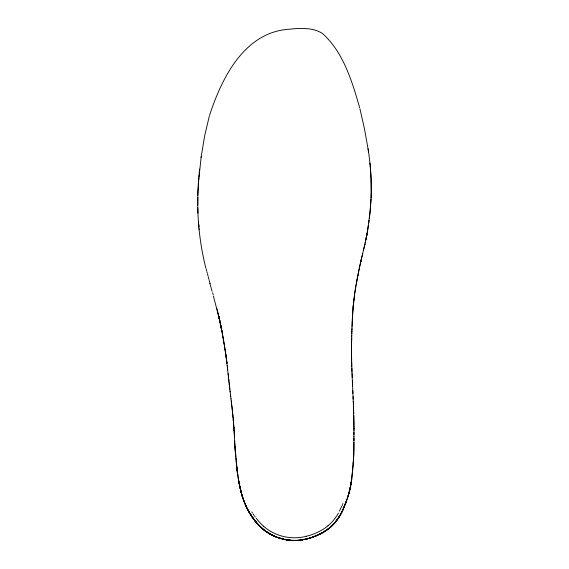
<?xml version="1.0" encoding="UTF-8"?>
<svg xmlns="http://www.w3.org/2000/svg" width="569" height="569" viewBox="0 0 569 569"><rect width="100%" height="100%" fill="white"/><g stroke="black" fill="none" stroke-linecap="round" stroke-linejoin="round"><path stroke-width="0.85" d="M351.535 350.447L351.535 349.437M353.932 439.353L353.783 454.325L352.88 467.953M353.954 428.613L353.954 426.017M353.932 444.972L353.932 442.39M353.932 440.719L353.939 437.995M353.954 429.495L353.954 427.646M353.954 428.464L353.954 430.377M351.535 349.508L351.557 345.76M353.932 439.069L353.939 436.373M353.939 436.622L353.954 430.1M353.932 445.598L353.882 450.705M353.939 434.766L353.946 432.141M351.542 348.626L351.564 345.362M351.557 345.916L351.578 344.195M371.23 191.682L371.073 179.306M351.571 344.828L351.578 343.74M351.578 343.889L351.606 342.019M351.606 342.133L351.649 339.743M351.621 341.329L351.635 340.532M197.806 197.159L197.763 205.117M371.216 192.706L371.073 197.827M351.628 340.753L351.678 338.185L351.663 338.953M351.656 339.224L351.72 336.435M197.841 195.516L197.792 207.6M351.72 336.599L351.749 335.511M353.847 452.419L353.868 451.566M197.841 195.572L197.891 193.787M351.734 335.81L351.798 333.662M197.863 194.776L197.92 192.927M351.791 333.875L351.827 332.737M351.82 332.908L351.884 330.895M351.848 331.94L351.976 328.064M351.912 329.977L351.941 329.06M353.818 453.273L353.306 462.704M197.912 193.183L198.147 187.621M197.941 192.393L198.112 188.417M351.976 328.142L352.04 326.314M352.04 326.4L352.076 325.397M352.069 325.568L352.111 324.486M352.104 324.735L352.175 323.071M370.746 203.965C371.962 185.551 370.967 167.009 368.043 148.793M352.154 323.583L352.211 322.239M352.19 322.673L352.247 321.407M352.232 321.769L352.296 320.482M371.024 198.908L369.935 213.14L367.794 229.158M352.275 320.866L352.624 314.586M352.318 319.963L352.367 319.06M198.14 187.749L198.19 186.824M352.389 318.64L352.439 317.722M198.19 186.888L198.439 182.741M352.46 317.267L352.51 316.371M198.282 185.238L198.382 183.652M352.545 315.88L352.737 312.815M352.659 314.038L352.929 310.162M198.432 182.855L201.177 156.71M198.489 182.066L198.602 180.48M352.773 312.281L353 309.28M370.675 204.996L370.22 210.381M353.242 463.557L353.349 462.128L351.564 480.307L349.75 490.151L351.35 481.865M198.666 179.683L198.787 178.097M352.965 309.657L353.321 305.589L353.036 308.782M198.858 177.279L199.065 174.932M353.1 308.014L353.242 306.392M353.264 306.165L353.932 299.692M352.808 468.692L351.521 480.634M199.114 174.342L199.456 170.828M353.299 305.773L353.377 304.906M353.342 305.29L354.245 297.103M370.149 211.113L369.914 213.325M199.641 169.071L199.584 169.654M369.836 214.065L369.58 216.27M353.89 300.048L354.359 296.243M369.494 217.002L369.309 218.475M351.663 479.525L350.547 486.566M348.705 494.063L348.463 494.888L350.504 486.794L351.699 479.205M354.316 296.563L354.473 295.389M369.082 220.253L368.662 223.297M354.43 295.695L354.587 294.529M354.544 294.827L354.707 293.668M201.092 157.321L204.719 135.578L209.292 116.232M354.665 293.953L354.828 292.815M350.973 484.283L351.478 480.912M354.786 293.085L354.949 291.954M351.244 482.597L351.4 481.488M368.378 225.317L367.339 232.024M354.914 292.217L355.753 286.84M355.042 291.349L355.895 285.987M367.375 231.811L367.211 232.792L367.766 229.364M366.358 237.358L366.28 237.742L367.225 232.678L366.151 238.34M355.867 286.143L356.038 285.14M356.016 285.275L356.187 284.294M367.083 233.553L366.77 235.296M356.166 284.415L356.635 281.819M356.372 283.262L357.453 277.551M356.799 280.951L356.642 281.755L357.873 275.432M366.664 235.851L366.806 235.089M357.631 276.641L357.979 274.912M357.78 275.88L358.506 272.323M358.114 274.215L358.285 273.39M350.668 485.962L349.387 491.58M358.456 272.558L358.676 271.463M358.619 271.733L358.854 270.602M358.79 270.908L359.032 269.742M366.28 237.742L366.514 236.612M358.961 270.083L359.217 268.881M359.139 269.258L359.48 267.608M359.395 268.013L359.658 266.783M359.58 267.153L359.836 265.965M359.764 266.292L359.964 265.36M365.127 243.077L365.938 239.329M365.732 240.282L366.244 237.899L365.867 239.641M359.949 265.431L360.326 263.71M350.376 487.405L347.446 498.167L347.709 497.349M360.092 264.756L360.703 261.989M365.312 242.216L364.494 245.908L364.878 244.201M360.362 263.547L360.49 262.942M360.632 262.337L361.493 258.554L360.789 261.619L361.137 260.09M364.893 244.144L364.231 247.017M350.234 488.06L348.676 494.169M360.689 262.06L361.08 260.332M361.294 259.407L361.493 258.554M364.544 245.666L363.94 248.248M361.457 258.689L362.033 256.242M361.692 257.693L362.297 255.118M362.247 255.339L362.503 254.258M362.46 254.435L362.709 253.397M364.117 247.508L363.371 250.652L363.79 248.902M363.563 249.834L362.673 253.532M348.939 493.238L349.167 492.405M209.506 115.464C221.86 77.633 244.57 31.843 289.571 29.197A146.774 146.774 0 0 1 294.692 28.727C302.616 28.18 310.894 28.194 318.341 31.302A25.89 25.89 0 0 1 322.843 33.777C343.541 52.64 352.104 81.509 359.672 107.726M348.591 494.468L345.703 503.152L342.31 511.133M347.972 496.531L348.221 495.706L346.251 501.673M342.645 510.421L346.756 500.229M341.962 511.844L346.628 500.606L346.336 501.417M345.888 502.655L346.044 502.221L345.269 504.283M345.98 502.413L345.426 503.892M345.134 504.632L345.447 503.828M344.494 506.225L344.821 505.428M342.709 504.298L343 503.601M343.832 507.804L344.167 507.015M342.118 505.685L342.417 504.988M343.135 509.376L343.484 508.586M342.979 509.71L340.518 514.582L342.111 511.531M342.773 510.151L339.572 516.218L335.646 521.823L339.295 516.673L342.495 510.749M341.727 512.306L341.336 513.074M338.448 518.003L340.931 513.828M340.006 515.486L340.433 514.739M340.098 515.322C335.881 522.897 329.38 529.078 321.741 533.146M339.124 516.951L339.572 516.218M339.295 516.673L335.141 522.427L330.731 526.93M338.662 517.676L337.702 519.099M336.692 520.486L332.815 524.967L328.235 528.971M336.628 520.585L335.141 522.427M334.522 523.146L335.084 522.498M333.946 523.786C324.529 533.665 311.072 539.305 297.573 540.45L298.945 540.344M332.147 525.621L330.888 526.787M330.297 527.307L331.578 526.161M330.24 527.356L328.91 528.445M322.495 532.726L328.96 528.402M327.573 529.462L328.285 528.928L327.019 529.86M326.848 529.981L319.351 534.383M323.192 532.321L324.607 531.467M323.036 532.413L319.558 534.277M320.226 533.942L320.987 533.551L310.048 538.082L299.678 540.273M318.853 534.625L319.458 534.334L317.125 535.422M316.698 535.607L311.549 537.591L312.893 537.129M315.347 536.176L316.969 535.493M314.749 536.418L315.546 536.098M314.536 536.503L307.011 538.935M313.149 537.029L313.953 536.731M312.068 537.421L308.754 538.466M309.899 538.125L310.724 537.869M308.199 538.623L309.052 538.381M307.338 538.85L301.243 540.073M303.782 539.654L304.557 539.504M303.562 539.697L304.529 539.504M301.613 540.024L302.587 539.867M299.472 540.294L302.054 539.953M300.631 540.159L295.261 540.543M283.597 539.277L291.655 540.465L300.332 540.194M295.802 540.536L294.038 540.543L298.625 540.372M296.876 540.493L297.473 540.458M295.994 540.529L296.691 540.5M296.52 540.507L297.238 540.472M295.119 540.543L285.033 539.59M294.251 540.55L291.655 540.465M292.935 540.522L293.654 540.543M290.496 540.379L292.267 540.493L287.366 540.002M291.385 540.443L292.224 540.493M289.073 540.23L289.614 540.294M288.739 540.194C279.251 538.978 270.033 535.159 262.7 528.971L266.804 532.065M289.365 540.266L286.52 539.867M287.231 539.981L285.816 539.739M285.24 539.632L278.205 537.719L270.972 534.561L273.867 535.984M285.666 539.711L277.316 537.399M283.127 539.17L275.894 536.851L277.53 537.477M280.09 538.331L280.937 538.587L279.244 538.068M274.898 536.439L276.506 537.093L273.305 535.728M274.286 536.169L264.464 530.386L259.834 526.346L255.531 521.609L261.071 527.527L259.464 525.976M272.679 535.429L273.547 535.842L271.882 535.038L272.523 535.351M271.74 534.967L268.71 533.281M270.581 534.355L269.301 533.63M270.318 534.206L265.14 530.891M268.042 532.869L265.823 531.389L267.245 532.356M264.421 530.358L265.602 531.233M265.005 530.799L257.302 523.679L262.145 528.494M263.013 529.227L263.788 529.86M262.337 528.658L260.374 526.866M261.015 527.477L261.605 528.011M257.985 524.44L251.406 515.941M256.953 523.295L257.444 523.843M257.394 523.786L252.031 516.887L247.551 509.298M255.581 521.659L256.142 522.342L255.019 520.969L256 522.178M255.687 521.794L253.297 518.693M255.076 521.033L249.094 512.164M253.731 519.284L254.172 519.874M253.411 518.857L253.938 519.568L252.899 518.139M254.777 516.41L255.303 517.136M250.054 513.793L249.307 512.527L253.575 519.077M251.619 516.275L252.444 517.491M252.586 517.698L253.077 518.387M254.258 515.67L253.091 513.942M250.922 515.194L250.452 514.447L251.441 516.005L250.666 514.796M251.221 515.663C245.502 506.887 241.917 496.879 239.812 486.659L241.377 493.174L240.737 490.713M251.832 511.929L252.451 512.939M248.24 510.613L246.846 507.897M248.489 511.083L247.216 508.643M247.415 509.042L247.821 509.831L247.024 508.252M246.889 507.989L243.233 499.198M247.259 508.729L245.744 505.535M246.633 507.456L245.353 504.646L245.936 505.948L245.531 505.037M245.886 505.848L246.256 506.652M245.652 505.322L245.068 503.963M245.068 503.97L243.525 500.016M244.001 501.296L244.521 502.64L243.866 500.94M243.745 500.62L242.088 495.67M241.939 495.158L241.661 494.184L243.02 498.572L241.42 493.337M242.693 497.583L241.896 495.023L242.159 495.891M242.415 496.716L242.529 497.078M212.073 291.25L209.776 283.006M209.861 282.665L210.075 283.433M209.221 280.368L209.648 281.897M209.015 279.599L208.176 276.527M212.628 292.63L213.261 294.934M213.432 296.179L218.468 315.532M207.557 274.222L207.97 275.759M241.284 492.846L239.172 483.529M207.358 273.454L206.952 271.911M206.753 271.143L206.163 268.831M216.896 308.668L217.088 309.408M240.915 491.424L240.282 488.785M217.273 310.141L218.247 314.052M217.458 310.873L217.657 311.67M359.921 108.715L364.445 128.686L368.093 149.106M218.034 313.17L218.219 313.932M205.843 268.091C200.9 248.283 198.133 227.92 197.792 207.507M218.105 313.462L222.052 332.019L221.924 331.307M240.765 490.812L238.354 478.963L239.912 487.128M218.667 315.809L218.396 314.678L218.745 316.158M218.517 315.176L219.748 320.575L219.542 319.622M218.809 316.435L218.994 317.232M219.086 317.63L218.916 316.89L219.698 320.34M219.179 318.028L219.314 318.619M218.923 316.897L219.748 320.575M219.712 320.418L219.89 321.215M219.748 320.553L219.904 321.279M239.727 486.253L239.997 487.526M220.061 322.011L220.587 324.508L220.075 322.068M220.367 323.448L221.981 331.606L220.445 323.789M239.634 485.819L238.959 482.405M220.8 325.518L221.135 327.225M221.384 328.462L221.519 329.174M221.313 328.128L221.49 329.031M221.839 330.845L222.571 334.857M239.037 482.811L238.639 480.634M222.173 332.652L222.337 333.562M222.5 334.465L222.699 335.568M222.557 334.757L223.119 337.915L222.828 336.279M222.956 336.99L223.83 342.012M238.731 481.146L236.853 468.465M223.204 338.413L223.468 339.899M223.304 338.996L224.072 343.463M238.511 479.909L238.034 477.014M223.93 342.623L224.314 344.928M224.086 343.527L224.435 345.66M224.385 345.34L224.556 346.393M224.535 346.251L224.677 347.154M224.677 347.133L224.826 348.064M224.734 347.51L225.516 352.602M224.911 348.612L225.104 349.878L225.004 349.231M225.025 349.352L225.36 351.585M368.207 149.839L368.428 151.304M237.92 476.289L237.301 472.007M368.584 152.364L368.477 151.646M225.381 351.699L225.58 353.079M225.48 352.375L225.801 354.579L225.644 353.513M237.565 473.856L237.686 474.71L237.209 471.296M226.185 357.368L225.722 354.025L227.244 365.924M225.9 355.326L225.957 355.689M237.444 473.003L234.89 444.979M226.113 356.827L226.412 359.096M226.398 358.975L226.967 363.534M226.611 360.604L226.825 362.361M226.796 362.119L226.889 362.88M230.722 396.529L231.021 398.976M231.256 400.96L231.519 403.101M231 398.826L231.313 401.422M236.491 465.257L237.095 470.428L236.377 464.226M230.061 391.003L230.609 395.611M231.604 403.812L231.775 405.235M230.573 395.27L230.744 396.693M231.462 402.646L231.611 403.869M229.627 387.347L229.84 389.182M231.903 406.309L232.351 410.213M229.805 388.869L230.168 391.934M231.761 405.092L231.946 406.657M229.556 386.742L228.987 381.842M232.024 407.368L233.582 423.023M229.52 386.429L229.72 388.165M229.2 383.677L229.392 385.32M236.604 466.345L236.725 467.405L236.676 466.978M227.18 365.362L227.33 366.692M228.745 379.644L228.887 380.924M228.823 380.355L229.065 382.482M227.28 366.28L227.415 367.453M228.681 379.089L228.361 376.23M228.646 378.79L228.781 380.007M232.429 410.925L232.508 411.636M227.38 367.19L227.685 369.935M228.582 378.172L227.579 368.989M228.176 374.53L228.269 375.384M232.586 412.347L232.664 413.058M228.077 373.598L228.133 374.125M232.735 413.77L233.155 418.037M369.928 163.054L370.149 165.273M199.022 228.717L199.107 229.527M236.27 463.166L235.779 457.86M370.22 166.006L370.782 173.389M198.794 226.327L198.866 227.109L198.51 222.906M233.219 418.748L234.328 434.595M198.602 224.115L198.723 225.552M198.745 225.822L198.531 223.219M235.687 456.793L235.338 452.199M233.631 423.734L233.688 424.453M198.446 222.059L198.474 222.443M233.738 425.164L233.788 425.875M235.381 452.76L235.104 448.649M233.838 426.594L233.887 427.305M233.859 426.814L233.944 428.108M233.937 428.016L234.03 429.446M235.296 451.523L234.969 446.388M234.065 430.022L234.101 430.705M235.018 447.234L235.061 447.938M234.072 430.157L234.115 430.875M234.158 431.587L234.2 432.298M234.933 445.812L234.976 446.523M370.832 174.128L371.045 178.566M234.741 442.262L234.855 444.396M234.236 433.009L234.279 433.727M234.819 443.678L234.897 445.107M234.357 435.15L234.464 437.191M234.677 441.082L234.748 442.383M234.321 434.439L234.4 435.89M234.435 436.579L234.698 441.558M352.431 382.517L352.908 393.407M353.057 396.657L353.313 402.375M352.787 390.69L353.164 399.111M352.161 376.294L352.211 377.425M353.37 403.777L353.42 404.957M352.197 377.112L352.375 381.187M353.264 401.408L353.377 404.004M352.367 381.066L352.446 382.816M352.46 383.243L352.581 385.896M353.484 406.451L353.954 426.842M352.133 375.483L351.998 372.112M353.449 405.633L353.52 407.312M352.119 375.241L352.183 376.699M353.413 404.815L353.47 406.138M353.548 408.08L353.612 409.708M352.062 373.79L352.09 374.516M351.927 370.227L351.962 371.173M351.998 372.226L351.798 366.45M353.641 410.526L353.754 413.784M351.912 369.779L351.855 368.15M197.948 213.069L197.806 208.297M351.77 365.504L351.798 366.521M351.742 364.558L351.777 365.711M353.804 415.413L353.861 417.859M351.713 363.619L351.749 364.893M351.685 362.453L351.706 363.264M351.727 364.082L351.663 361.635M351.67 361.735L351.628 359.85M353.882 418.677L353.911 420.306M351.628 360.006L351.578 356.756M351.614 359.195L351.585 357.567M351.564 355.938L351.578 357.026M353.918 421.124L353.954 425.199M351.557 355.127L351.571 356.087M351.557 355.148L351.535 351.877M351.55 354.316L351.542 352.688M351.535 351.066L351.542 352.325M351.535 350.255L351.535 351.386M327.993 525.87A55.406 55.399 0 0 1 306.442 536.218M327.957 525.827A43.144 43.123 -20 0 0 336.037 516.929A53.934 53.92 -4.8 0 0 338.441 513.103M306.449 536.261A47.348 47.348 -89.1 0 1 263.454 526.19M341.692 506.318A81.957 81.651 -76.7 0 1 339.416 511.062M263.475 526.169A57.014 56.907 29.3 0 1 256.299 518.402M284.415 539.462L282.651 539.049L284.372 539.448M270.353 534.227L268.781 533.324L270.353 534.227M258.497 524.981L257.892 524.334L258.518 525.009M249.194 512.335L248.66 511.389L249.194 512.335"/></g></svg>
